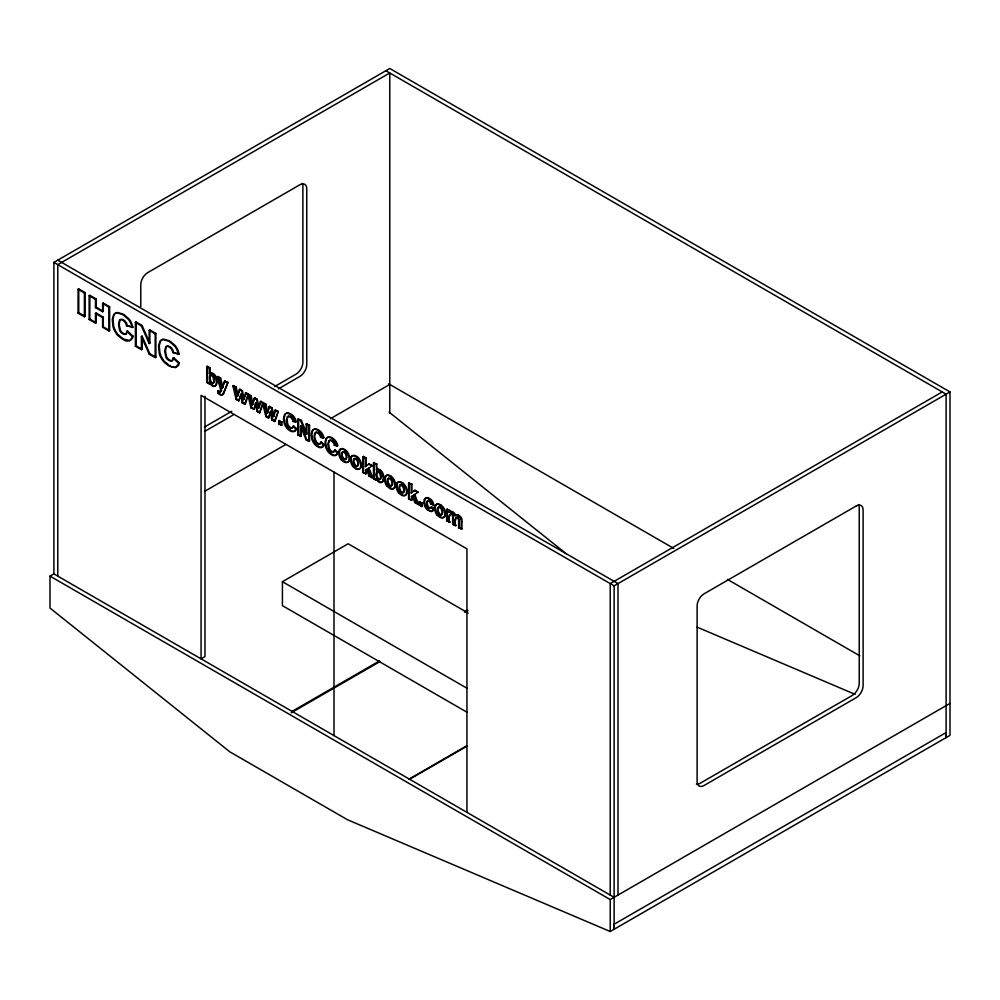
<?xml version="1.0" encoding="UTF-8"?>
<svg xmlns="http://www.w3.org/2000/svg" width="1000" height="1000" viewBox="0 0 1000 1000"><rect width="100%" height="100%" fill="white"/><g stroke="black" fill="none" stroke-linecap="round" stroke-linejoin="round"><path stroke-width="1.5" d="M406.512 492.575L406.488 492.875A7.138 4.125 60 0 1 401.962 495.438M431.388 506.962C428.35 510.487 434.363 503.975 433.862 509.538C433.1 512.4 429.6 511.05 428.15 509.562A6.212 3.588 60 0 1 424.963 504.363L424.65 502A12.7 7.338 60 0 1 424.663 500.962L425.05 499.05A6.15 3.55 60 0 1 428.15 497.738M434.038 508.888L431.5 511.637L427.45 509.963A6.212 3.588 60 0 1 424.275 504.762L423.963 502.4A12.7 7.338 60 0 1 423.975 501.362L424.363 499.45M132.387 336.587L126.838 331.388L127.525 330.988L133.075 336.188L129.938 340.525L124.05 339.212A29.675 17.125 60 0 1 122.487 338.275L118.2 334.712M133.075 336.188C132.613 340.938 126.775 342.537 123.362 339.613A29.675 17.125 60 0 1 121.788 338.675L117.5 335.112A12.7 7.325 60 0 1 113.875 329.025M178.637 363.288L173.088 358.088L173.775 357.688L179.325 362.887L175.5 367.625L169.613 366.312A29.675 17.125 60 0 1 168.038 365.375L163.762 361.812A12.7 7.325 60 0 1 160.125 355.737M179.325 362.887C179 367.55 173.487 368.638 170.3 365.913A29.675 17.125 60 0 1 168.738 364.975L164.45 361.413A12.7 7.325 60 0 1 160.812 355.337A12.512 7.225 60 0 1 159.938 352.938L159.25 345.8L160.5 341.15A11.875 6.85 60 0 1 163.875 339.188L169.062 340.712A25.762 14.875 60 0 1 170.637 341.625L175.25 345.65A9.85 5.688 60 0 1 175.837 346.413A11.113 6.412 60 0 1 177.787 349.825L179.163 353.888L178.475 354.288L172.775 352.413A7.262 4.2 60 0 0 172.213 350.575A5.4 3.113 60 0 0 169.2 347.05A7.225 4.162 60 0 0 168.55 346.712L167.812 346.45A5.125 2.963 60 0 0 166.2 346.65L166.038 346.775A6.475 3.738 60 0 0 165.625 347.188L164.85 350.825A27.113 15.65 60 0 0 164.862 352.175L165.912 357.238A4.9 2.825 60 0 0 167.775 359.625L168.65 360.275A8.488 4.9 60 0 0 169.338 360.662L170.525 361.05A4.225 2.438 60 0 0 171.713 360.825M295.725 429.9L296.312 428.475L293.663 425.962L292.275 427.9L290.538 427.512A4.688 2.712 60 0 1 288.012 424.812L287.1 420.688A18.025 10.412 60 0 1 287.087 419.6L288.062 416.413M293.663 425.962L291.9 428.188L289.85 427.912A4.688 2.712 60 0 1 287.325 425.213L286.413 421.087A18.025 10.412 60 0 1 286.4 420L287.375 416.812M323.387 445.875L323.975 444.45L321.325 441.938L319.562 444.162L317.512 443.888A4.688 2.712 60 0 1 314.988 441.188M321.325 441.938L320.15 443.8L318.212 443.488A4.688 2.712 60 0 1 315.675 440.788M337.225 453.862L337.8 452.438L335.163 449.925L333.4 452.137L331.35 451.875A4.688 2.712 60 0 1 328.825 449.175M335.163 449.925L334.087 451.75L332.038 451.475A4.688 2.712 60 0 1 329.513 448.775L328.6 444.65A18.025 10.412 60 0 1 328.587 443.562L329.562 440.363A4.688 2.712 60 0 1 331.912 440.462A4.412 2.55 60 0 1 335.188 444.975M239.887 389.2L237.425 396.138L239.887 389.2L242.45 390.688L244.088 399.188L243.4 399.588L241.762 391.087L239.2 389.6M238.113 395.737L236.225 387.088L233.637 385.588L232.938 385.988L236.137 399.363L238.75 400.875L241.188 394.062L242.875 402.463L245.387 403.913L248.575 394.212L247.8 394.562L250.987 407.95L254.3 409.062L256.05 402.65L253.612 409.462M238.75 400.875L241.188 394.062M254.75 397.775L252.275 404.712L254.75 397.775L257.312 399.263L258.95 407.762L258.263 408.162L256.625 399.663L254.05 398.175M269.6 406.362L267.137 413.288L269.6 406.362L272.175 407.837L273.812 416.337L273.113 416.737L271.475 408.237L268.913 406.763M255.35 403.05L257.05 411.438L259.562 412.887L263.438 402.8L262.65 403.15L265.85 416.525L268.463 418.038L270.9 411.225L272.6 419.625L275.1 421.075L278.288 411.375L275.012 410.275L273.113 416.737M268.463 418.038L270.9 411.225M243.4 399.588L245.987 392.725L251.088 395.662L252.975 404.312M244.088 399.188L245.987 392.725M258.263 408.162L260.85 401.3L265.938 404.237L267.825 412.887M258.95 407.762L260.85 401.3M273.812 416.337L275.7 409.875M296.312 428.475L295.038 430.3M323.975 444.45L322.7 446.275M337.8 452.438L336.538 454.263M240.5 394.462L242.188 402.863L244.7 404.312L247.887 394.613M259.562 412.887L262.738 403.188M270.212 411.625L271.9 420.025L274.413 421.463L278.288 411.375M225.175 380.712L222.225 387.962L224.488 381.112L228 382.337L223.825 393.113C223.062 396.65 217.413 395.138 217.825 391.012L218.512 390.613A7.275 4.2 60 0 0 219.587 391.388A2.275 1.312 60 0 0 220.938 391.538A6.112 3.525 60 0 0 221.525 390.138L217.838 376.463L217.15 376.863L220.85 390.55A6.112 3.525 60 0 1 220.225 391.887M218.512 390.613C217.463 393.263 222.625 396.637 223.137 393.512L228 382.337M345.65 459.375C347.212 457.4 345.725 451.213 342.163 452.137M403.8 492.163C405.375 490.175 403.875 483.988 400.312 484.925M441.45 514.688C443.025 512.7 441.525 506.525 437.962 507.45M357.262 466.2C359.038 463.812 357.35 458.237 353.95 458.837M403.025 492.625C404.812 490.238 403.113 484.675 399.712 485.262M453.275 515.85C450.925 508.663 447.5 519.913 450 522.05L446.662 520.913L446.662 509.387L449.062 510.763L449.062 512.325L450.1 511.8A4.737 2.737 60 0 1 455.075 515.737A5.75 3.312 60 0 1 457.887 515.45M449.062 512.325L450.8 511.4M365.462 474.038L366.15 469.938L366.15 473.638L362.812 472.512L362.812 456.637L365.462 458.162L365.462 466.562L369.188 463.85L372.425 465.725L368.3 468.425L371.912 477.762L372.6 477.362L369 468.025L368.3 468.425M411.225 500.462L411.925 496.362L411.925 500.062L408.587 498.925L408.587 483.062L411.225 484.588L411.225 492.987L414.95 490.275L418.2 492.15L414.075 494.85L417.675 504.175L418.375 503.787L414.762 494.45L414.075 494.85M342.85 451.737C346.275 450.875 348.062 456.7 346.25 459.05A3.212 1.85 60 0 1 342.738 456.925A5.325 3.075 60 0 1 342.95 451.875L343.038 451.9M354.55 458.5C357.962 457.638 359.688 463.325 358.038 465.737A3.212 1.85 60 0 1 354.438 463.675M387.925 478.562C391.35 477.7 393.15 483.525 391.337 485.875A3.212 1.85 60 0 1 387.812 483.75M388.625 478.162C392.025 477.312 393.75 482.987 392.113 485.4A3.212 1.85 60 0 1 388.512 483.35M438.663 507.05C442.088 506.188 443.862 512.013 442.062 514.362A3.212 1.85 60 0 1 438.55 512.238M209.375 373.688L209.838 373.413A5.112 2.95 60 0 1 212.225 373.713L212.45 373.862A5.525 3.188 60 0 1 215.212 376.975A5.875 3.388 60 0 1 215.912 378.738L216.375 381.712A14.6 8.425 60 0 1 216.363 382.788L215.812 385.188A6.062 3.5 60 0 1 215.175 385.962L214.713 386.238A5.225 3.013 60 0 1 212.275 385.9A5.45 3.15 60 0 1 209.25 382.125L209.9 381.737L209.2 383.825L206.725 382.388L206.725 366.512L210.062 367.65L210.062 373.288L209.375 373.688L209.375 368.038L206.725 366.512M210.062 373.288L210.538 373.013A5.112 2.95 60 0 1 212.913 373.312L213.137 373.462A5.525 3.188 60 0 1 215.9 376.575A5.875 3.388 60 0 1 216.6 378.338L217.062 381.312A14.6 8.425 60 0 1 217.05 382.388L216.5 384.787A6.062 3.5 60 0 1 215.875 385.562L215.4 385.838A5.225 3.013 60 0 1 212.963 385.5M376.662 478.013L375.962 480.1L373.488 478.675L373.488 462.8L376.138 464.325L376.6 469.688A5.112 2.95 60 0 1 378.988 469.988L379.212 470.15A5.525 3.188 60 0 1 381.975 473.263A5.875 3.388 60 0 1 382.675 475.012L383.137 478A14.6 8.425 60 0 1 383.125 479.062L382.575 481.463A6.062 3.5 60 0 1 381.938 482.238L381.475 482.512A5.225 3.013 60 0 1 379.038 482.175A5.45 3.15 60 0 1 376.012 478.413L376.662 478.013A5.45 3.15 60 0 0 379.725 481.825M376.138 469.963L377.3 469.288A5.112 2.95 60 0 1 379.675 469.588M365.462 470.337L367.3 469.175L369.787 475.725L372.6 477.362M411.225 496.763L413.062 495.6L415.55 502.15L418.375 503.787M53.888 573.875L53.888 262.4L389.775 68.487L950 391.938L950 735.35L610.225 931.513L347.413 819.7L229.825 751.825L50 608.062L50 576.125L53.888 573.875L614.125 897.325M78.05 289.312L78.75 288.913L85.075 292.575L85.075 316.35L84.388 316.75L78.05 313.087L78.05 289.312L84.388 292.975L85.075 292.575M95.475 323.15L95.475 313.463L96.163 313.062L96.163 322.75L95.475 323.15L89.138 319.488L89.138 295.712L89.838 295.312L96.163 298.975L96.163 307.2L103.3 311.325L103.3 303.087L102.6 303.488L102.6 311.725L103.3 311.325M89.138 295.712L95.475 299.375L96.163 298.975M78.05 313.087L78.75 312.688L85.075 316.35M95.475 299.375L95.475 307.6L96.163 307.2M102.6 303.488L108.938 307.15L109.625 306.75L109.625 330.525L108.938 330.925L102.6 327.262L102.6 317.575L95.475 313.463M89.138 319.488L89.838 319.1L96.163 322.75M102.6 317.575L103.3 317.175L103.3 326.863L109.625 330.525M102.6 327.262L103.3 326.863M125.463 334.125A4.225 2.438 60 0 1 124.275 334.35L123.088 333.95A8.488 4.9 60 0 1 122.4 333.575L121.525 332.925A4.9 2.825 60 0 1 119.65 330.538L118.612 325.475A27.113 15.65 60 0 1 118.6 324.125L119.375 320.487A6.475 3.738 60 0 1 119.787 320.062L119.95 319.95A5.125 2.963 60 0 1 121.562 319.75L122.3 320.012A7.225 4.162 60 0 1 122.95 320.363A5.4 3.113 60 0 1 125.962 323.862A7.262 4.2 60 0 1 126.487 325.7L132.912 327.175L131.537 323.125A11.113 6.412 60 0 0 129.588 319.7A9.85 5.688 60 0 0 129 318.95L124.388 314.925A25.762 14.875 60 0 0 122.812 314.012L117.625 312.488A11.875 6.85 60 0 0 114.25 314.438L113 319.1L113.688 326.238A12.512 7.225 60 0 0 114.513 328.638A12.7 7.325 60 0 0 118.162 334.775M135.387 322.425L136.088 322.025L142.062 325.475L149.863 343.15L149.175 343.55L141.363 325.875L135.387 322.425L135.387 346.2L141.412 349.675L142.1 349.275L142.1 336.163L141.412 336.562L141.412 349.675M126.525 325.712L132.912 327.175M141.363 325.875L142.062 325.475M149.175 343.55L149.175 330.375L149.863 329.975L155.887 333.45L155.887 357.225L155.188 357.625L149.175 354.15L141.412 336.562M149.175 330.375L155.188 333.85L155.887 333.45M135.387 346.2L136.088 345.8L142.1 349.275M149.175 354.15L149.863 353.75L155.887 357.225M172.775 352.413L179.163 353.888M209.375 368.038L210.062 367.65M206.725 382.388L209.9 383.425M217.15 376.863L220.65 378.1L222.913 387.562M220.85 390.55L221.55 390.15M218 393.45L218.775 393.125M223.137 393.512L223.825 393.113M232.938 385.988L236.225 387.088M241.762 391.087L242.45 390.688M236.137 399.363L239.45 400.475M245.3 393.125L250.387 396.062L251.088 395.662M242.188 402.863L242.875 402.463M204.425 427.062L231.775 411.275M274.562 386.575L295.963 374.212A9.787 5.65 -60 0 0 302.887 362.238L302.887 186.537A9.787 5.65 -60 0 0 302.113 183.312M244.7 404.312L245.387 403.913M256.625 399.663L257.312 399.263M204.75 431.362L233.287 414.9M278.463 388.812L299.85 376.463A9.787 5.65 -60 0 0 306.775 364.487L306.775 188.787A9.787 5.65 -60 0 0 299.85 184.788L147.7 272.638A9.787 5.65 -60 0 0 140.775 284.613L140.775 306.575M250.987 407.95L254.3 409.062M260.15 401.7L265.25 404.637L265.938 404.237M257.05 411.438L260.25 412.488M271.475 408.237L272.175 407.837M265.85 416.525L269.163 417.638M271.9 420.025L272.6 419.625M274.413 421.463L275.1 421.075M278.712 420.887L282.05 422.025L281.35 425.475L278.712 423.95L278.712 420.887L282.05 422.025M278.712 423.95L282.05 425.075M297.925 419.162L301.375 420.363L306.9 433.938L306.2 434.338L300.688 420.763L297.925 419.162L297.925 435.037L301.262 436.175L301.262 425.938L300.562 426.337L300.562 436.562M296.225 421.725L292.887 421.388L296.225 421.725A7.95 4.588 60 0 0 294.85 417.975A7.575 4.375 60 0 0 292.2 414.938L291.025 414.1A11.787 6.8 60 0 0 290 413.537L289.012 413.137A8.338 4.812 60 0 0 285.113 414.425L284.3 417.612A17.387 10.037 60 0 0 284.275 419.025L284.825 422.612A8.55 4.938 60 0 0 286.038 425.513A8.9 5.138 60 0 0 286.5 426.287A8.25 4.763 60 0 0 289.25 429.4L290.225 430.087M300.688 420.763L301.375 420.363M306.2 434.338L306.2 423.95L309.538 425.075L309.538 440.95L308.85 441.35L306 439.7L300.562 426.337M306.2 423.95L309.538 425.075M297.925 435.037L301.262 436.175M204.887 491.2L285.85 444.45M330.387 418.738L389.775 384.45M306 439.7L309.538 440.95M315.025 441.163L314.075 437.062A18.025 10.412 60 0 1 314.062 435.975L315.038 432.775A4.688 2.712 60 0 1 317.387 432.875A4.412 2.55 60 0 1 320.662 437.388L323.888 437.7A7.95 4.588 60 0 0 322.525 433.95A7.575 4.375 60 0 0 319.862 430.913L318.688 430.062A11.787 6.8 60 0 0 317.675 429.513L316.675 429.113A8.338 4.812 60 0 0 312.775 430.4L311.962 433.587A17.387 10.037 60 0 0 311.938 435L312.5 438.587A8.55 4.938 60 0 0 313.7 441.488M320.55 437.362L323.888 437.7M337.725 445.688L334.387 445.337L337.725 445.688A7.95 4.588 60 0 0 336.35 441.938M362.812 456.637L366.15 457.762L366.15 466.163L365.462 466.562M365.462 458.162L366.15 457.762M369.188 463.85L368.5 464.25L372.425 465.725M373.488 462.8L376.825 463.925L376.825 469.562M367.3 469.175L366.6 469.575L369.087 476.125L371.912 477.762M376.138 464.325L376.825 463.925M362.812 472.512L366.15 473.638M369.087 476.125L369.787 475.725M373.488 478.675L376.662 479.7M408.587 483.062L411.925 484.188L411.925 492.587L411.225 492.987M411.225 484.588L411.925 484.188M414.95 490.275L414.263 490.675L418.2 492.15M413.062 495.6L412.375 496L414.862 502.55L417.675 504.175M408.587 498.925L411.925 500.062M414.862 502.55L415.55 502.15M419.175 501.987L422.512 503.113L421.825 506.575L419.175 505.037L419.175 501.987L422.512 503.113M467.2 712.337L282.425 605.65L282.425 581.7L348.137 543.763L468.175 613.062M419.175 505.037L422.512 506.175M433.862 504.55L430.525 503.913L433.175 504.95C434.625 502.45 430.913 498.638 428.162 497.762M446.662 509.387L449.75 510.363L449.75 511.925M449.062 510.763L449.75 510.363M454.975 515.75L455.675 515.35M446.662 520.913L450 522.05M449.312 522.45C446.613 518.2 450.812 510.05 452.575 516.25A18.55 10.713 60 0 1 452.638 517.837L452.65 524.362L455.988 525.5C453.688 523.438 456.887 511.812 459.263 519.525A14.375 8.3 60 0 1 459.312 520.825L459.312 527.425L461.962 528.95L461.962 521.55M452.65 524.362L455.988 525.5M455.288 525.9C453.062 522.087 456.388 513.05 458.575 519.925A14.375 8.3 60 0 1 458.612 521.225L458.625 527.825L459.312 527.425M458.625 527.825L461.962 528.95M291.75 711.575L379.462 660.938M464.487 611.85L467.188 610.288M291.137 712.862L380.2 661.438M465.225 612.35L467.925 610.8M942.225 391.938L610.225 583.6L610.225 895.075M53.888 262.4L614.125 585.85L950 391.938M408.825 779.212L466.85 745.7M409.325 779.463L467.362 745.962M50 576.125L610.225 899.562L950 703.4M354.625 458.65L354.738 458.65A5.325 3.075 60 0 0 354.562 463.65M400.4 485.075L400.5 485.075A5.325 3.075 60 0 0 400.337 490.075M697.138 627.15L855.125 694.362M385.875 70.738L946.112 394.175L946.112 737.6L945.6 732.85L613.612 924.525L614.125 929.262L614.125 585.85M388.575 383.762L673.825 548.45M727.412 579.388L859.85 655.85M57.775 260.163L618.013 583.6L618.013 895.075M103.3 303.087L109.625 306.75M217.838 376.463L220.65 378.1M224.488 381.112L227.3 382.738M275.012 410.275L277.6 411.775M95.475 307.6L102.6 311.725M96.163 313.062L103.3 317.175M282.425 581.7L467.2 688.375M379.675 469.613L379.9 469.75A5.525 3.188 60 0 1 382.663 472.863A5.875 3.388 60 0 1 383.363 474.613L383.825 477.6A14.6 8.425 60 0 1 383.812 478.663L383.263 481.062A6.062 3.5 60 0 1 382.638 481.838L382.163 482.113A5.225 3.013 60 0 1 379.725 481.775M317.887 446.062L316.913 445.363A8.25 4.763 60 0 1 314.163 442.262A8.9 5.138 60 0 1 313.7 441.488M440.988 505.037L441.25 505.225A7.113 4.1 60 0 1 445.538 513.025A9.6 5.55 60 0 1 445.538 514.312L445.513 514.612A7.138 4.125 60 0 1 441 517.175A8.225 4.75 60 0 1 437.85 514.6M440.562 505.625L440.288 505.438A7.188 4.15 60 0 0 435.15 505.288M402.912 483.088L402.65 482.9A7.188 4.15 60 0 0 397.5 482.762M401.95 483.3L402.212 483.488A7.113 4.1 60 0 1 406.512 491.287A9.6 5.55 60 0 1 406.512 492.575M345.175 449.725L345.438 449.913A7.113 4.1 60 0 1 349.738 457.713A9.6 5.55 60 0 1 349.738 459L349.712 459.3A7.138 4.125 60 0 1 345.188 461.863A8.225 4.75 60 0 1 342.038 459.288M344.75 450.3L344.487 450.125A7.188 4.15 60 0 0 339.35 449.975M430.7 507.362L433.35 509.288M330.75 453.35L331.725 454.05A8.3 4.787 60 0 0 337.438 454.137M333 439.288L331.825 438.45A11.787 6.8 60 0 0 330.812 437.887L329.812 437.5A8.3 4.8 60 0 0 326.625 437.925A8.338 4.812 60 0 0 325.913 438.775L325.1 441.975A17.387 10.037 60 0 0 325.075 443.387L325.637 446.975A8.55 4.938 60 0 0 326.85 449.875A8.9 5.138 60 0 0 327.3 450.637A8.25 4.763 60 0 0 330.05 453.762L331.037 454.438A8.3 4.787 60 0 0 336.737 454.538M389.05 412.1L566.438 553.913M334.462 450.325L337.113 452.837M320.637 442.337L323.275 444.85M292.962 426.362L295.613 428.875M427.887 506.25C431.238 508.762 429.562 509.75 427.2 506.65M328.85 449.15L327.912 445.05A18.025 10.412 60 0 1 327.9 443.963L328.862 440.763A4.688 2.712 60 0 1 331.213 440.863A4.412 2.55 60 0 1 334.5 445.375M315.712 440.763L314.762 436.662A18.025 10.412 60 0 1 314.75 435.575L315.725 432.375A4.688 2.712 60 0 1 318.075 432.475A4.412 2.55 60 0 1 321.362 436.987M213.812 377.1L214.412 379.85A9.688 5.587 60 0 1 214.312 381.725L214.025 382.5A2.888 1.675 60 0 1 213.812 382.738M142.1 336.163L149.863 353.75M301.262 425.938L306.688 439.3M427.75 505.925L427.3 503.462A13.787 7.963 60 0 1 427.3 502.725A9.838 5.675 60 0 1 427.35 501.912L427.875 500.6A2.75 1.587 60 0 1 429.862 500.938A2.75 1.587 60 0 1 431.312 503.537M427.062 506.325L426.613 503.862A13.787 7.963 60 0 1 426.6 503.125A9.838 5.675 60 0 1 426.65 502.312L427.188 501A2.75 1.587 60 0 1 429.162 501.337A2.75 1.587 60 0 1 430.625 503.938M326.325 446.575L325.775 442.987A17.387 10.037 60 0 1 325.788 441.575L326.6 438.375A8.338 4.812 60 0 1 330.525 437.088L331.5 437.488A11.787 6.8 60 0 1 332.525 438.05L333.7 438.888A7.575 4.375 60 0 1 336.325 441.95M178.475 354.288L177.1 350.225A11.113 6.412 60 0 0 175.15 346.812A9.85 5.688 60 0 0 174.562 346.05L169.938 342.025A25.762 14.875 60 0 0 168.375 341.112L163.188 339.588A11.875 6.85 60 0 0 159.8 341.55L158.562 346.2L159.25 353.338A12.512 7.225 60 0 0 160.062 355.737M132.225 327.575L130.85 323.525A11.113 6.412 60 0 0 128.9 320.1A9.85 5.688 60 0 0 128.312 319.35L123.688 315.325A25.762 14.875 60 0 0 122.125 314.4L116.925 312.887A11.875 6.85 60 0 0 113.55 314.837L112.312 319.5L113 326.637A12.512 7.225 60 0 0 113.812 329.038M263.35 402.75L266.537 416.125M248.487 394.162L251.675 407.55M233.637 385.588L236.825 398.963M219.963 378.5L222.225 387.962M433.175 504.95L431.213 500.763L427.463 498.162A6.15 3.55 60 0 0 424.35 499.438M265.25 404.637L267.137 413.288M250.387 396.062L252.275 404.712M235.538 387.488L237.425 396.138M256.05 402.65L257.738 411.037M376.262 475.863L376.987 477.925A2.837 1.638 60 0 0 378.413 479.45M381.175 476.125L380.575 473.375A2.862 1.65 60 0 0 377.438 471.538M610.225 899.562L610.225 931.513M466.938 812.337L466.938 548.837L201.075 395.35L201.075 658.85L204.975 656.612L204.975 396.225M461.262 529.35L461.262 521.95A9.862 5.7 60 0 0 461.075 519.525M453.338 523.975L453.338 517.438A18.55 10.713 60 0 0 453.275 515.862M447.362 508.988L447.362 520.513M421.825 503.512L421.825 506.575M419.862 501.587L419.862 504.65M409.275 482.663L409.275 498.537M389.775 413.35L389.775 72.975L57.775 264.65L57.775 576.125M375.962 478.413L375.962 480.1M374.175 462.4L374.175 478.275M363.512 456.238L363.512 472.113M334 472.1L334 735.6M308.85 425.475L308.85 441.35M306.9 423.55L306.9 433.938M298.612 418.762L298.612 434.637M281.35 422.425L281.35 425.475M279.4 420.487L279.4 423.55M209.2 382.137L209.2 383.825M207.413 366.112L207.413 381.987M155.188 333.85L155.188 357.625M149.863 329.975L149.863 343.15M136.088 322.025L136.088 345.8M108.938 307.15L108.938 330.925M89.838 295.312L89.838 319.1M84.388 292.975L84.388 316.75M78.75 288.913L78.75 312.688M696.363 784.15A9.787 5.65 -60 0 0 700.15 783.263L852.3 695.413A9.787 5.65 -60 0 0 859.225 683.438L859.225 507.738A9.787 5.65 -60 0 0 858.45 504.513M450.85 511.5A4.737 2.737 60 0 1 455.763 515.337M455.712 515.4A5.75 3.312 60 0 1 458.587 515.05M461.763 519.125A9.862 5.7 60 0 1 461.912 521.525M458.6 515.225A4.625 2.662 60 0 1 461.775 518.825M457.912 515.625A4.625 2.662 60 0 1 461.075 519.225M437.7 514.763A7.512 4.338 60 0 1 435.425 507.713M435.312 507.625A7.862 4.537 60 0 1 435.962 505.05M435.85 504.9A7.188 4.15 60 0 1 440.975 505.112M438.675 512.212A5.325 3.075 60 0 1 438.75 507.188M437 515.163A7.512 4.338 60 0 1 434.738 508.113M434.613 508.025A7.862 4.537 60 0 1 435.275 505.45M437.15 515A8.225 4.75 60 0 0 440.3 517.513A7.138 4.125 60 0 0 444.812 515L444.85 514.712A9.6 5.55 60 0 0 444.85 513.425A7.113 4.1 60 0 0 440.562 505.538M437.987 512.612A5.325 3.075 60 0 1 438.062 507.587M441.4 514.812A3.212 1.85 60 0 1 437.85 512.638M399.363 492.638A7.512 4.338 60 0 1 397.088 485.575M396.975 485.5A7.862 4.537 60 0 1 397.625 482.912M399.5 492.475A8.225 4.75 60 0 0 402.65 494.988A7.138 4.125 60 0 0 407.175 492.475L407.2 492.175A9.6 5.55 60 0 0 407.2 490.9A7.113 4.1 60 0 0 402.925 483.013M403.75 492.275A3.212 1.85 60 0 1 400.2 490.1M398.663 493.038A7.512 4.338 60 0 1 396.4 485.975M396.275 485.9A7.862 4.537 60 0 1 396.938 483.312M401.962 495.375A8.225 4.75 60 0 1 398.812 492.875M396.812 483.162A7.188 4.15 60 0 1 401.938 483.375M399.65 490.475A5.325 3.075 60 0 1 399.725 485.45M403.062 492.675A3.212 1.85 60 0 1 399.513 490.5M387.663 485.875A7.512 4.338 60 0 1 385.387 478.825A7.862 4.537 60 0 1 385.925 476.163M387.812 485.712A8.225 4.75 60 0 0 390.95 488.225A7.138 4.125 60 0 0 395.475 485.712L395.5 485.425A9.6 5.55 60 0 0 395.5 484.137M391.225 476.25A7.113 4.1 60 0 1 395.5 484.137M385.812 476A7.188 4.15 60 0 1 390.938 476.213M388.638 483.325A5.325 3.075 60 0 1 388.713 478.3M386.962 486.275A7.512 4.338 60 0 1 384.7 479.225M384.575 479.137A7.862 4.537 60 0 1 385.238 476.562M390.262 488.625A8.225 4.75 60 0 1 387.113 486.112M390.262 488.688A7.138 4.125 60 0 0 394.775 486.112L394.812 485.825A9.6 5.55 60 0 0 394.812 484.538A7.113 4.1 60 0 0 390.525 476.65L390.25 476.538A7.188 4.15 60 0 0 385.112 476.4M387.95 483.713A5.325 3.075 60 0 1 388.025 478.7M376.9 473.85A5.387 3.113 60 0 1 377.375 471.45M376.838 473.825A10.062 5.812 60 0 0 376.938 475.462L377.675 477.525A2.837 1.638 60 0 0 379.113 479.05A2.712 1.562 60 0 0 380.562 479A2.888 1.675 60 0 0 380.788 478.775L381.062 478A9.688 5.587 60 0 0 381.163 476.125M376.213 474.25A5.387 3.113 60 0 1 376.675 471.85A2.862 1.65 60 0 1 379.9 473.775L380.487 476.525A9.688 5.587 60 0 1 380.387 478.413L380.087 479.175A2.888 1.675 60 0 1 379.888 479.412A2.712 1.562 60 0 1 378.413 479.487M376.25 475.863A10.062 5.812 60 0 1 376.138 474.225M353.587 466.213A7.512 4.338 60 0 1 351.325 459.15M351.2 459.075A7.862 4.537 60 0 1 351.863 456.5M353.738 466.05A8.225 4.75 60 0 0 356.887 468.562A7.138 4.125 60 0 0 361.4 466.05L361.438 465.75A9.6 5.55 60 0 0 361.438 464.475A7.113 4.1 60 0 0 357.15 456.587M351.737 456.337A7.188 4.15 60 0 1 356.863 456.55M352.9 466.613A7.512 4.338 60 0 1 350.625 459.55M350.513 459.475A7.862 4.537 60 0 1 351.175 456.887M356.188 468.963A8.225 4.75 60 0 1 353.05 466.45M356.2 469.012A7.138 4.125 60 0 0 360.712 466.45L360.737 466.15A9.6 5.55 60 0 0 360.75 464.875A7.113 4.1 60 0 0 356.463 456.987L356.188 456.875A7.188 4.15 60 0 0 351.05 456.737M353.875 464.05A5.325 3.075 60 0 1 353.95 459.025M357.3 466.25A3.212 1.85 60 0 1 353.75 464.075M341.887 459.45A7.512 4.338 60 0 1 339.625 452.4M339.5 452.312A7.862 4.537 60 0 1 340.163 449.738M340.037 449.588A7.188 4.15 60 0 1 345.163 449.8M341.2 459.85A7.512 4.338 60 0 1 338.925 452.8M338.812 452.713A7.862 4.537 60 0 1 339.475 450.138M341.35 459.688A8.225 4.75 60 0 0 344.5 462.2A7.138 4.125 60 0 0 349.012 459.688L349.05 459.4A9.6 5.55 60 0 0 349.05 458.113A7.113 4.1 60 0 0 344.762 450.225M342.175 457.3A5.325 3.075 60 0 1 342.25 452.275M345.6 459.5A3.212 1.85 60 0 1 342.05 457.325M326.325 446.575A8.55 4.938 60 0 0 327.537 449.475A8.9 5.138 60 0 0 328 450.238A8.25 4.763 60 0 0 330.75 453.363M336.987 446.062A7.95 4.588 60 0 0 335.662 442.337A7.575 4.375 60 0 0 333 439.3M323.6 446.15A8.3 4.787 60 0 1 317.9 446.012M321.825 434.35A7.95 4.588 60 0 1 323.15 438.075M321.8 434.363A7.575 4.375 60 0 0 319.163 431.312L318 430.462A11.787 6.8 60 0 0 316.975 429.913L315.988 429.513A8.338 4.812 60 0 0 312.087 430.788L311.275 433.988A17.387 10.037 60 0 0 311.25 435.4L311.8 438.988A8.55 4.938 60 0 0 313.012 441.887A8.9 5.138 60 0 0 313.475 442.65A8.25 4.763 60 0 0 316.225 445.775L317.2 446.463A8.3 4.787 60 0 0 322.912 446.55M288.038 416.375A4.688 2.712 60 0 1 290.413 416.5M290.413 416.475A4.412 2.55 60 0 1 293.688 421.012M295.938 430.175A8.3 4.787 60 0 1 290.225 430.037M287.35 416.775A4.688 2.712 60 0 1 289.713 416.9A4.412 2.55 60 0 1 293 421.413M294.163 418.375A7.95 4.588 60 0 1 295.487 422.113M294.125 418.387A7.575 4.375 60 0 0 291.5 415.337L290.325 414.487A11.787 6.8 60 0 0 289.312 413.938L288.325 413.537A8.338 4.812 60 0 0 284.413 414.825L283.6 418.013A17.387 10.037 60 0 0 283.587 419.425L284.137 423.013A8.55 4.938 60 0 0 285.35 425.913A8.9 5.138 60 0 0 285.812 426.688A8.25 4.763 60 0 0 288.562 429.8L289.538 430.487A8.3 4.787 60 0 0 295.238 430.575M220.25 391.938A2.275 1.312 60 0 1 218.9 391.75A7.275 4.2 60 0 1 217.825 391.012M210.138 377.575A5.387 3.113 60 0 1 210.6 375.175M210.075 377.537A10.062 5.812 60 0 0 210.175 379.175L210.912 381.25A2.837 1.638 60 0 0 212.35 382.775A2.712 1.562 60 0 0 213.8 382.725M210.675 375.25A2.862 1.65 60 0 1 213.837 377.088M212.963 385.55A5.45 3.15 60 0 1 209.938 381.725M209.913 375.575A5.387 3.113 60 0 0 209.45 377.975A10.062 5.812 60 0 0 209.488 379.575L210.225 381.65A2.837 1.638 60 0 0 211.65 383.175M209.975 375.65A2.862 1.65 60 0 1 213.137 377.488L213.713 380.25A9.688 5.587 60 0 1 213.625 382.125L213.325 382.887A2.888 1.675 60 0 1 213.125 383.137A2.712 1.562 60 0 1 211.65 383.212M127.463 330.938A9.787 5.65 60 0 1 126.213 333.812M126.15 333.725A4.225 2.438 60 0 1 124.963 333.95L123.787 333.55A8.488 4.9 60 0 1 123.1 333.175L122.212 332.525A4.9 2.825 60 0 1 120.35 330.138L119.312 325.075A27.113 15.65 60 0 1 119.3 323.725L120.062 320.087A6.475 3.738 60 0 1 120.475 319.662L120.65 319.55A5.125 2.963 60 0 1 122.25 319.35L122.987 319.613A7.225 4.162 60 0 1 123.637 319.962A5.4 3.113 60 0 1 126.662 323.462A7.262 4.2 60 0 1 127.188 325.3M126.775 331.325A9.787 5.65 60 0 1 125.525 334.212M173.713 357.638A9.787 5.65 60 0 1 172.463 360.513M172.4 360.425A4.225 2.438 60 0 1 171.213 360.65L170.037 360.262A8.488 4.9 60 0 1 169.35 359.875L168.463 359.225A4.9 2.825 60 0 1 166.6 356.838L165.562 351.775A27.113 15.65 60 0 1 165.55 350.425L166.312 346.788A6.475 3.738 60 0 1 166.725 346.375L166.9 346.25A5.125 2.963 60 0 1 168.5 346.05L169.237 346.312A7.225 4.162 60 0 1 169.887 346.662A5.4 3.113 60 0 1 172.913 350.163A7.262 4.2 60 0 1 173.438 352.013M173.025 358.038A9.787 5.65 60 0 1 171.775 360.913M856.2 505.988L704.038 593.837A9.787 5.65 -60 0 0 697.113 605.812L697.113 781.525A9.787 5.65 -60 0 0 704.038 785.512L856.2 697.663A9.787 5.65 -60 0 0 863.112 685.688L863.112 509.988A9.787 5.65 -60 0 0 856.2 505.988"/></g></svg>
